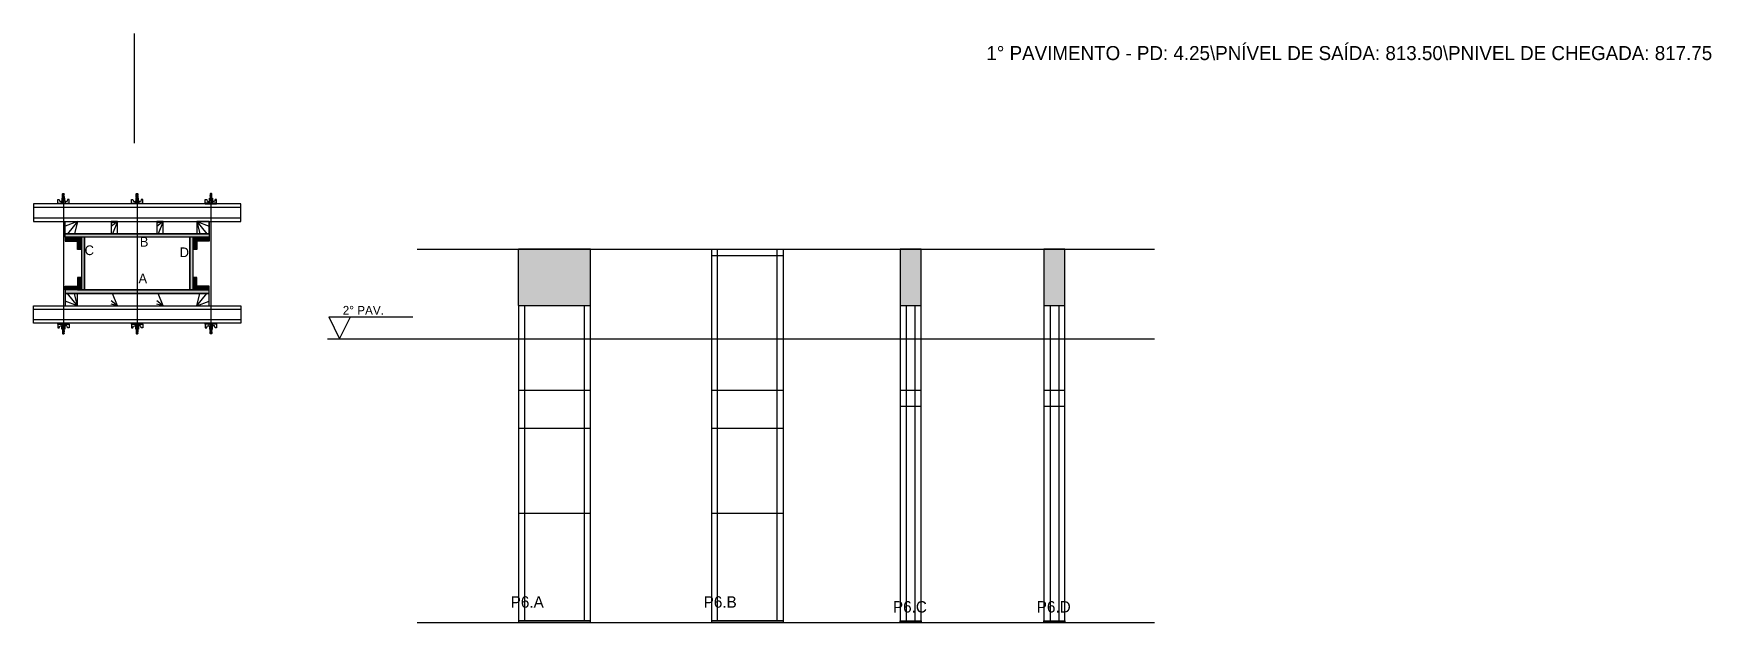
# Model space of a CAD drawing. Header units: metres. Extents: x 6306 to 8217, y 12106 to 12777.
import ezdxf

# ---------------------------------------------------------------- set-up
doc = ezdxf.new("R2010")
doc.units = ezdxf.units.M
for name, color, linetype in [('CHAPA', 7, 'Continuous'), ('COTA', 7, 'Continuous'), ('Hachura', 7, 'Continuous'), ('Madeira', 7, 'Continuous'), ('NIVEL 1° PAV.', 7, 'Continuous'), ('NIVEL 2° PAV.', 7, 'Continuous'), ('NOMENCLATURA', 7, 'Continuous'), ('Nível', 7, 'Continuous'), ('Painéis', 7, 'Continuous'), ('Perfil Metálico', 7, 'Continuous'), ('SARR_2.2x7', 7, 'Continuous'), ('SARRAFO', 7, 'Continuous'), ('Texto Seção', 7, 'Continuous'), ('TEXTO_GERAL', 7, 'Continuous')]:
    doc.layers.add(name, color=color, linetype=linetype)

msp = doc.modelspace()

# ---------------------------------------------------------------- hatches: boundary and pattern name
at = {"layer": 'COTA'}
h = msp.add_hatch(color=7, dxfattribs=at)
h.dxf.hatch_style = 1
h.paths.add_polyline_path([(6858.1, 12530.8), (6858.1, 12466.8), (6858.1, 12466.8), (6940.1, 12466.8), (6940.1, 12466.8), (6940.1, 12530.8), (6940.1, 12530.8), (6858.1, 12530.8)])
h = msp.add_hatch(color=7, dxfattribs=at)
h.dxf.hatch_style = 1
h.paths.add_polyline_path([(7292.6, 12466.8), (7316.6, 12466.8), (7316.6, 12466.8), (7316.6, 12530.8), (7316.6, 12530.8), (7292.6, 12530.8), (7292.6, 12530.8), (7292.6, 12466.8)])
h = msp.add_hatch(color=7, dxfattribs=at)
h.dxf.hatch_style = 1
h.paths.add_polyline_path([(7456.4, 12466.8), (7480.4, 12466.8), (7480.4, 12466.8), (7480.4, 12530.8), (7480.4, 12530.8), (7456.4, 12530.8), (7456.4, 12530.8), (7456.4, 12466.8)])
at = {"layer": 'Hachura'}
h = msp.add_hatch(color=7, dxfattribs=at)
h.dxf.hatch_style = 1
h.paths.add_polyline_path([(6341.7, 12544.5), (6341.7, 12548.5), (6341.7, 12548.5), (6505.7, 12548.5), (6505.7, 12548.5), (6505.7, 12544.5), (6505.7, 12544.5), (6341.7, 12544.5)])
h = msp.add_hatch(color=7, dxfattribs=at)
h.dxf.hatch_style = 1
h.paths.add_polyline_path([(6341.7, 12544.5), (6341.7, 12548.5), (6341.7, 12548.5), (6505.7, 12548.5), (6505.7, 12548.5), (6505.7, 12544.5), (6505.7, 12544.5), (6341.7, 12544.5)])
h = msp.add_hatch(color=7, dxfattribs=at)
h.dxf.hatch_style = 1
h.paths.add_polyline_path([(6355.7, 12544.5), (6355.7, 12540.1), (6355.7, 12540.1), (6341.7, 12540.1), (6341.7, 12540.1), (6341.7, 12544.5), (6341.7, 12544.5), (6355.7, 12544.5)])
h = msp.add_hatch(color=7, dxfattribs=at)
h.dxf.hatch_style = 1
h.paths.add_polyline_path([(6360.1, 12544.5), (6355.7, 12544.5), (6355.7, 12544.5), (6355.7, 12530.5), (6355.7, 12530.5), (6360.1, 12530.5), (6360.1, 12530.5), (6360.1, 12544.5)])
h = msp.add_hatch(color=7, dxfattribs=at)
h.dxf.hatch_style = 1
h.paths.add_polyline_path([(6363.7, 12544.5), (6360.1, 12544.5), (6360.1, 12544.5), (6360.1, 12484.5), (6360.1, 12484.5), (6363.7, 12484.5), (6363.7, 12484.5), (6363.7, 12544.5)])
h = msp.add_hatch(color=7, dxfattribs=at)
h.dxf.hatch_style = 1
h.paths.add_polyline_path([(6363.7, 12544.5), (6360.1, 12544.5), (6360.1, 12544.5), (6360.1, 12484.5), (6360.1, 12484.5), (6363.7, 12484.5), (6363.7, 12484.5), (6363.7, 12544.5)])
h = msp.add_hatch(color=7, dxfattribs=at)
h.dxf.hatch_style = 1
h.paths.add_polyline_path([(6487.3, 12544.5), (6483.7, 12544.5), (6483.7, 12544.5), (6483.7, 12484.5), (6483.7, 12484.5), (6487.3, 12484.5), (6487.3, 12484.5), (6487.3, 12544.5)])
h = msp.add_hatch(color=7, dxfattribs=at)
h.dxf.hatch_style = 1
h.paths.add_polyline_path([(6487.3, 12544.5), (6483.7, 12544.5), (6483.7, 12544.5), (6483.7, 12484.5), (6483.7, 12484.5), (6487.3, 12484.5), (6487.3, 12484.5), (6487.3, 12544.5)])
h = msp.add_hatch(color=7, dxfattribs=at)
h.dxf.hatch_style = 1
h.paths.add_polyline_path([(6491.7, 12544.5), (6487.3, 12544.5), (6487.3, 12544.5), (6487.3, 12530.5), (6487.3, 12530.5), (6491.7, 12530.5), (6491.7, 12530.5), (6491.7, 12544.5)])
h = msp.add_hatch(color=7, dxfattribs=at)
h.dxf.hatch_style = 1
h.paths.add_polyline_path([(6491.7, 12544.5), (6491.7, 12540.1), (6491.7, 12540.1), (6505.7, 12540.1), (6505.7, 12540.1), (6505.7, 12544.5), (6505.7, 12544.5), (6491.7, 12544.5)])
h = msp.add_hatch(color=7, dxfattribs=at)
h.dxf.hatch_style = 1
h.paths.add_polyline_path([(6360.1, 12484.5), (6355.7, 12484.5), (6355.7, 12484.5), (6355.7, 12498.5), (6355.7, 12498.5), (6360.1, 12498.5), (6360.1, 12498.5), (6360.1, 12484.5)])
h = msp.add_hatch(color=7, dxfattribs=at)
h.dxf.hatch_style = 1
h.paths.add_polyline_path([(6491.7, 12484.5), (6487.3, 12484.5), (6487.3, 12484.5), (6487.3, 12498.5), (6487.3, 12498.5), (6491.7, 12498.5), (6491.7, 12498.5), (6491.7, 12484.5)])
h = msp.add_hatch(color=7, dxfattribs=at)
h.dxf.hatch_style = 1
h.paths.add_polyline_path([(6355.7, 12484.5), (6355.7, 12488.9), (6355.7, 12488.9), (6341.7, 12488.9), (6341.7, 12488.9), (6341.7, 12484.5), (6341.7, 12484.5), (6355.7, 12484.5)])
h = msp.add_hatch(color=7, dxfattribs=at)
h.dxf.hatch_style = 1
h.paths.add_polyline_path([(6341.7, 12484.5), (6341.7, 12480.5), (6341.7, 12480.5), (6505.7, 12480.5), (6505.7, 12480.5), (6505.7, 12484.5), (6505.7, 12484.5), (6341.7, 12484.5)])
h = msp.add_hatch(color=7, dxfattribs=at)
h.dxf.hatch_style = 1
h.paths.add_polyline_path([(6341.7, 12484.5), (6341.7, 12480.5), (6341.7, 12480.5), (6505.7, 12480.5), (6505.7, 12480.5), (6505.7, 12484.5), (6505.7, 12484.5), (6341.7, 12484.5)])
h = msp.add_hatch(color=7, dxfattribs=at)
h.dxf.hatch_style = 1
h.paths.add_polyline_path([(6491.7, 12484.5), (6491.7, 12488.9), (6491.7, 12488.9), (6505.7, 12488.9), (6505.7, 12488.9), (6505.7, 12484.5), (6505.7, 12484.5), (6491.7, 12484.5)])

# ---------------------------------------------------------------- linework, layer by layer
at = {"layer": 'CHAPA', "color": 7, "lineweight": 25}
for points in [[(6341.7, 12544.5), (6341.7, 12548.5), (6505.7, 12548.5), (6505.7, 12544.5)], [(6341.7, 12544.5), (6341.7, 12548.5), (6505.7, 12548.5), (6505.7, 12544.5)], [(6363.7, 12544.5), (6360.1, 12544.5), (6360.1, 12484.5), (6363.7, 12484.5)], [(6363.7, 12544.5), (6360.1, 12544.5), (6360.1, 12484.5), (6363.7, 12484.5)], [(6487.3, 12544.5), (6483.7, 12544.5), (6483.7, 12484.5), (6487.3, 12484.5)], [(6487.3, 12544.5), (6483.7, 12544.5), (6483.7, 12484.5), (6487.3, 12484.5)], [(6341.7, 12484.5), (6341.7, 12480.5), (6505.7, 12480.5), (6505.7, 12484.5)], [(6341.7, 12484.5), (6341.7, 12480.5), (6505.7, 12480.5), (6505.7, 12484.5)]]:
    msp.add_lwpolyline(points, close=True, dxfattribs=at)
at = {"layer": 'COTA', "color": 7, "lineweight": 25}
for p, q in [((6940.1, 12530.8), (6858.1, 12530.8)), ((6858.1, 12466.8), (6858.1, 12530.8)), ((6940.1, 12466.8), (6940.1, 12530.8))]:
    msp.add_line(p, q, dxfattribs=at)
for points in [[(7316.6, 12466.8), (7316.6, 12530.8), (7292.6, 12530.8), (7292.6, 12466.8)], [(7480.4, 12466.8), (7480.4, 12530.8), (7456.4, 12530.8), (7456.4, 12466.8)]]:
    msp.add_lwpolyline(points, dxfattribs=at)
at = {"layer": 'Defpoints', "color": 7, "lineweight": 25}
msp.add_line((6420.7, 12651.5), (6420.7, 12776.5), dxfattribs=at)
at = {"layer": 'Hachura', "color": 7, "lineweight": 25}
for p, q in [((6338.6, 12594), (6339, 12594.3)), ((6338.6, 12593.6), (6338.6, 12594)), ((6338.6, 12594), (6338.6, 12594)), ((6340.6, 12594), (6338.6, 12594)), ((6339, 12594.3), (6340.2, 12594.3)), ((6340.6, 12593.3), (6339.3, 12594)), ((6340.7, 12593.4), (6339.5, 12594)), ((6340.1, 12594), (6340.7, 12593.6)), ((6340.6, 12594), (6340.2, 12594.3)), ((6340.3, 12594), (6340.6, 12593.8)), ((6340.6, 12593.8), (6340.6, 12594)), ((6422.6, 12594), (6423, 12594.3)), ((6422.6, 12593.6), (6422.6, 12594)), ((6422.6, 12594), (6422.6, 12594)), ((6424.6, 12594), (6422.6, 12594)), ((6423, 12594.3), (6424.2, 12594.3)), ((6424.6, 12593.3), (6423.3, 12594)), ((6424.7, 12593.4), (6423.5, 12594)), ((6424.1, 12594), (6424.7, 12593.6)), ((6424.6, 12594), (6424.2, 12594.3)), ((6424.3, 12594), (6424.6, 12593.8)), ((6424.6, 12593.8), (6424.6, 12594)), ((6507.3, 12594), (6506.6, 12593.6)), ((6506.7, 12593.4), (6507.8, 12594)), ((6506.8, 12594), (6507.1, 12594.3)), ((6507, 12594), (6506.8, 12593.8)), ((6506.8, 12593.8), (6506.8, 12594)), ((6506.8, 12593.3), (6508.1, 12594)), ((6506.8, 12594), (6508.7, 12594)), ((6508.4, 12594.3), (6507.1, 12594.3)), ((6508.7, 12594), (6508.4, 12594.3)), ((6508.7, 12593.6), (6508.7, 12594)), ((6508.7, 12594), (6508.7, 12594)), ((6333.2, 12582.5), (6333.2, 12587.6)), ((6333.2, 12587.6), (6334.9, 12587.6)), ((6333.2, 12583.4), (6346.1, 12583.4)), ((6333.2, 12583.4), (6338.4, 12583.4)), ((6346.1, 12582.5), (6333.2, 12582.5)), ((6333.4, 12583.4), (6333.4, 12582.5)), ((6333.6, 12583.4), (6333.6, 12582.5)), ((6333.9, 12583.4), (6333.9, 12582.5)), ((6334.4, 12583.4), (6334.4, 12582.5)), ((6334.9, 12587.6), (6335.5, 12585.4)), ((6335.2, 12583.4), (6335.2, 12582.5)), ((6335.8, 12585.2), (6337.7, 12585.2)), ((6336.6, 12583.4), (6336.6, 12582.5)), ((6345.2, 12582.5), (6337.4, 12582.5)), ((6337.7, 12586), (6341.6, 12586)), ((6337.7, 12583.4), (6337.7, 12586)), ((6339.7, 12583.4), (6337.7, 12583.4)), ((6341.3, 12589.2), (6338, 12589.2)), ((6338, 12589.2), (6338, 12586)), ((6341.3, 12589.1), (6338, 12589.1)), ((6338.4, 12583.4), (6339, 12583.4)), ((6340.7, 12592.2), (6338.5, 12593.3)), ((6340.7, 12591.1), (6338.5, 12592.1)), ((6340.7, 12589.9), (6338.5, 12591)), ((6339.8, 12589.2), (6338.5, 12589.8)), ((6338.6, 12593.6), (6340.6, 12592.7)), ((6338.6, 12593.6), (6340.6, 12592.7)), ((6338.6, 12593.5), (6340.7, 12592.5)), ((6338.6, 12592.5), (6338.6, 12593.1)), ((6340.6, 12592.1), (6338.6, 12593.1)), ((6338.6, 12592.5), (6340.6, 12591.5)), ((6338.6, 12592.4), (6340.7, 12591.3)), ((6338.6, 12591.3), (6338.6, 12592)), ((6340.6, 12591), (6338.6, 12592)), ((6338.6, 12591.7), (6338.6, 12592)), ((6338.6, 12591.3), (6340.6, 12590.3)), ((6338.6, 12591.2), (6340.7, 12590.1)), ((6338.6, 12590.1), (6338.6, 12590.8)), ((6340.6, 12589.8), (6338.6, 12590.8)), ((6338.6, 12590.1), (6340.6, 12589.2)), ((6339.5, 12589.2), (6338.6, 12589.6)), ((6338.6, 12589.2), (6338.6, 12589.6)), ((6338.7, 12583.1), (6338.7, 12583.3)), ((6338.7, 12582.6), (6338.7, 12583.1)), ((6339, 12589.2), (6339, 12586)), ((6339.4, 12583.4), (6339.4, 12585.4)), ((6339.7, 12593.3), (6339.7, 12439.5)), ((6339.7, 12583.4), (6339.7, 12582.5)), ((6339.9, 12585.4), (6339.9, 12583.4)), ((6340.6, 12593.3), (6340.6, 12592.7)), ((6340.6, 12591.5), (6340.6, 12592.1)), ((6340.6, 12590.8), (6340.6, 12591)), ((6340.6, 12590.8), (6340.6, 12590.3)), ((6340.6, 12589.8), (6340.6, 12589.2)), ((6340.6, 12589.2), (6340.6, 12586)), ((6340.6, 12583.2), (6340.6, 12582.8)), ((6341.3, 12586), (6341.3, 12589.2)), ((6341.6, 12586), (6341.3, 12586)), ((6341.6, 12586), (6341.3, 12586)), ((6341.6, 12586), (6341.6, 12583.4)), ((6343.5, 12585.2), (6341.6, 12585.2)), ((6342.7, 12583.4), (6342.7, 12582.5)), ((6344.4, 12587.6), (6343.9, 12585.4)), ((6344.1, 12583.4), (6344.1, 12582.5)), ((6346.1, 12587.6), (6344.4, 12587.6)), ((6345, 12583.4), (6345, 12582.5)), ((6345.4, 12583.4), (6345.4, 12582.5)), ((6345.8, 12583.4), (6345.8, 12582.5)), ((6346, 12583.4), (6346, 12582.5)), ((6346.1, 12583.4), (6346.1, 12587.6)), ((6346.1, 12583.4), (6346.1, 12582.5)), ((6417.2, 12582.5), (6417.2, 12587.6)), ((6417.2, 12587.6), (6418.9, 12587.6)), ((6417.2, 12583.4), (6430.1, 12583.4)), ((6417.2, 12583.4), (6422.4, 12583.4)), ((6430.1, 12582.5), (6417.2, 12582.5)), ((6417.4, 12583.4), (6417.4, 12582.5)), ((6417.6, 12583.4), (6417.6, 12582.5)), ((6417.9, 12583.4), (6417.9, 12582.5)), ((6418.4, 12583.4), (6418.4, 12582.5)), ((6418.9, 12587.6), (6419.5, 12585.4)), ((6419.2, 12583.4), (6419.2, 12582.5)), ((6419.8, 12585.2), (6421.7, 12585.2)), ((6420.6, 12583.4), (6420.6, 12582.5)), ((6429.2, 12582.5), (6421.4, 12582.5)), ((6421.7, 12586), (6425.6, 12586)), ((6421.7, 12583.4), (6421.7, 12586)), ((6423.7, 12583.4), (6421.7, 12583.4)), ((6425.3, 12589.2), (6422, 12589.2)), ((6422, 12589.2), (6422, 12586)), ((6425.3, 12589.1), (6422, 12589.1)), ((6422.4, 12583.4), (6423, 12583.4)), ((6424.7, 12592.2), (6422.5, 12593.3)), ((6424.7, 12591.1), (6422.5, 12592.1)), ((6424.7, 12589.9), (6422.5, 12591)), ((6423.8, 12589.2), (6422.5, 12589.8)), ((6422.6, 12593.6), (6424.6, 12592.7)), ((6422.6, 12593.6), (6424.6, 12592.7)), ((6422.6, 12593.5), (6424.7, 12592.5)), ((6422.6, 12592.5), (6422.6, 12593.1)), ((6424.6, 12592.1), (6422.6, 12593.1)), ((6422.6, 12592.5), (6424.6, 12591.5)), ((6422.6, 12592.4), (6424.7, 12591.3)), ((6422.6, 12591.3), (6422.6, 12592)), ((6424.6, 12591), (6422.6, 12592)), ((6422.6, 12591.7), (6422.6, 12592)), ((6422.6, 12591.3), (6424.6, 12590.3)), ((6422.6, 12591.2), (6424.7, 12590.1)), ((6422.6, 12590.1), (6422.6, 12590.8)), ((6424.6, 12589.8), (6422.6, 12590.8)), ((6422.6, 12590.1), (6424.6, 12589.2)), ((6423.5, 12589.2), (6422.6, 12589.6)), ((6422.6, 12589.2), (6422.6, 12589.6)), ((6422.7, 12583.1), (6422.7, 12583.3)), ((6422.7, 12582.6), (6422.7, 12583.1)), ((6423, 12589.2), (6423, 12586)), ((6423.4, 12583.4), (6423.4, 12585.4)), ((6423.7, 12593.3), (6423.7, 12439.5)), ((6423.7, 12583.4), (6423.7, 12582.5)), ((6423.9, 12585.4), (6423.9, 12583.4)), ((6424.6, 12593.3), (6424.6, 12592.7)), ((6424.6, 12591.5), (6424.6, 12592.1)), ((6424.6, 12590.8), (6424.6, 12591)), ((6424.6, 12590.8), (6424.6, 12590.3)), ((6424.6, 12589.8), (6424.6, 12589.2)), ((6424.6, 12589.2), (6424.6, 12586)), ((6424.6, 12583.2), (6424.6, 12582.8)), ((6425.3, 12586), (6425.3, 12589.2)), ((6425.6, 12586), (6425.3, 12586)), ((6425.6, 12586), (6425.3, 12586)), ((6425.6, 12586), (6425.6, 12583.4)), ((6427.5, 12585.2), (6425.6, 12585.2)), ((6426.7, 12583.4), (6426.7, 12582.5)), ((6428.4, 12587.6), (6427.9, 12585.4)), ((6428.1, 12583.4), (6428.1, 12582.5)), ((6430.1, 12587.6), (6428.4, 12587.6)), ((6429, 12583.4), (6429, 12582.5)), ((6429.4, 12583.4), (6429.4, 12582.5)), ((6429.8, 12583.4), (6429.8, 12582.5)), ((6430, 12583.4), (6430, 12582.5)), ((6430.1, 12583.4), (6430.1, 12587.6)), ((6430.1, 12583.4), (6430.1, 12582.5)), ((6501.2, 12583.4), (6501.2, 12587.6)), ((6501.2, 12587.6), (6502.9, 12587.6)), ((6514.1, 12583.4), (6501.2, 12583.4)), ((6501.2, 12583.4), (6501.2, 12582.5)), ((6501.2, 12582.5), (6514.1, 12582.5)), ((6501.4, 12583.4), (6501.4, 12582.5)), ((6501.6, 12583.4), (6501.6, 12582.5)), ((6501.9, 12583.4), (6501.9, 12582.5)), ((6502.2, 12582.5), (6510, 12582.5)), ((6502.4, 12583.4), (6502.4, 12582.5)), ((6502.9, 12587.6), (6503.5, 12585.4)), ((6503.2, 12583.4), (6503.2, 12582.5)), ((6503.8, 12585.2), (6505.7, 12585.2)), ((6504.6, 12583.4), (6504.6, 12582.5)), ((6509.6, 12586), (6505.7, 12586)), ((6505.7, 12586), (6505.7, 12583.4)), ((6505.7, 12586), (6506, 12586)), ((6505.7, 12586), (6506, 12586)), ((6506, 12589.2), (6509.4, 12589.2)), ((6506, 12586), (6506, 12589.2)), ((6506, 12589.1), (6509.4, 12589.1)), ((6508.8, 12593.5), (6506.6, 12592.5)), ((6508.8, 12592.4), (6506.6, 12591.3)), ((6508.8, 12591.2), (6506.6, 12590.1)), ((6506.7, 12592.2), (6508.8, 12593.3)), ((6506.7, 12591.1), (6508.8, 12592.1)), ((6506.7, 12589.9), (6508.8, 12591)), ((6506.7, 12583.2), (6506.7, 12582.8)), ((6508.7, 12593.6), (6506.8, 12592.7)), ((6508.7, 12593.6), (6506.8, 12592.7)), ((6506.8, 12593.3), (6506.8, 12592.7)), ((6506.8, 12592.1), (6508.7, 12593.1)), ((6508.7, 12592.5), (6506.8, 12591.5)), ((6506.8, 12591.5), (6506.8, 12592.1)), ((6506.8, 12591), (6508.7, 12592)), ((6508.7, 12591.3), (6506.8, 12590.3)), ((6506.8, 12590.8), (6506.8, 12591)), ((6506.8, 12590.8), (6506.8, 12590.3)), ((6506.8, 12589.8), (6508.7, 12590.8)), ((6508.7, 12590.1), (6506.8, 12589.2)), ((6506.8, 12589.8), (6506.8, 12589.2)), ((6506.8, 12589.2), (6506.8, 12586)), ((6507.5, 12589.2), (6508.8, 12589.8)), ((6507.5, 12585.4), (6507.5, 12583.4)), ((6507.7, 12593.3), (6507.7, 12439.5)), ((6507.7, 12583.4), (6509.6, 12583.4)), ((6507.7, 12583.4), (6507.7, 12582.5)), ((6507.8, 12589.2), (6508.7, 12589.6)), ((6508, 12583.4), (6508, 12585.4)), ((6508.3, 12589.2), (6508.3, 12586)), ((6509, 12583.4), (6508.3, 12583.4)), ((6508.6, 12583.1), (6508.6, 12583.3)), ((6508.6, 12582.6), (6508.6, 12583.1)), ((6508.7, 12592.5), (6508.7, 12593.1)), ((6508.7, 12591.3), (6508.7, 12592)), ((6508.7, 12591.7), (6508.7, 12592)), ((6508.7, 12590.1), (6508.7, 12590.8)), ((6508.7, 12589.2), (6508.7, 12589.6)), ((6514.1, 12583.4), (6509, 12583.4)), ((6509.4, 12589.2), (6509.4, 12586)), ((6509.6, 12583.4), (6509.6, 12586)), ((6511.6, 12585.2), (6509.6, 12585.2)), ((6510.7, 12583.4), (6510.7, 12582.5)), ((6512.4, 12587.6), (6511.9, 12585.4)), ((6512.1, 12583.4), (6512.1, 12582.5)), ((6514.1, 12587.6), (6512.4, 12587.6)), ((6513, 12583.4), (6513, 12582.5)), ((6513.4, 12583.4), (6513.4, 12582.5)), ((6513.8, 12583.4), (6513.8, 12582.5)), ((6514, 12583.4), (6514, 12582.5)), ((6514.1, 12582.5), (6514.1, 12587.6)), ((6346.1, 12446.5), (6333.2, 12446.5)), ((6333.2, 12446.5), (6333.2, 12441.3)), ((6333.2, 12445.6), (6346.1, 12445.6)), ((6333.2, 12445.6), (6338.4, 12445.6)), ((6333.2, 12441.3), (6334.9, 12441.3)), ((6333.4, 12445.6), (6333.4, 12446.5)), ((6333.6, 12445.6), (6333.6, 12446.5)), ((6333.9, 12445.6), (6333.9, 12446.5)), ((6334.4, 12445.6), (6334.4, 12446.5)), ((6334.9, 12441.3), (6335.5, 12443.5)), ((6335.2, 12445.6), (6335.2, 12446.5)), ((6335.8, 12443.8), (6337.7, 12443.8)), ((6336.6, 12445.6), (6336.6, 12446.5)), ((6345.2, 12446.5), (6337.4, 12446.5)), ((6339.7, 12445.6), (6337.7, 12445.6)), ((6337.7, 12445.6), (6337.7, 12443)), ((6337.7, 12443), (6341.6, 12443)), ((6338, 12439.8), (6338, 12443)), ((6338.4, 12445.6), (6339, 12445.6)), ((6338.7, 12446.3), (6338.7, 12445.9)), ((6338.7, 12445.9), (6338.7, 12445.7)), ((6339, 12439.8), (6339, 12443)), ((6339.4, 12445.6), (6339.4, 12443.6)), ((6339.7, 12445.6), (6339.7, 12446.5)), ((6339.9, 12443.6), (6339.9, 12445.6)), ((6340.6, 12445.7), (6340.6, 12446.1)), ((6340.6, 12439.8), (6340.6, 12443)), ((6341.3, 12443), (6341.3, 12439.8)), ((6341.6, 12443), (6341.3, 12443)), ((6341.6, 12443), (6341.3, 12443)), ((6341.6, 12443), (6341.6, 12445.6)), ((6343.5, 12443.8), (6341.6, 12443.8)), ((6342.7, 12445.6), (6342.7, 12446.5)), ((6344.4, 12441.3), (6343.9, 12443.5)), ((6344.1, 12445.6), (6344.1, 12446.5)), ((6346.1, 12441.3), (6344.4, 12441.3)), ((6345, 12445.6), (6345, 12446.5)), ((6345.4, 12445.6), (6345.4, 12446.5)), ((6345.8, 12445.6), (6345.8, 12446.5)), ((6346, 12445.6), (6346, 12446.5)), ((6346.1, 12445.6), (6346.1, 12446.5)), ((6346.1, 12445.6), (6346.1, 12441.3)), ((6430.1, 12446.5), (6417.2, 12446.5)), ((6417.2, 12446.5), (6417.2, 12441.3)), ((6417.2, 12445.6), (6430.1, 12445.6)), ((6417.2, 12445.6), (6422.4, 12445.6)), ((6417.2, 12441.3), (6418.9, 12441.3)), ((6417.4, 12445.6), (6417.4, 12446.5)), ((6417.6, 12445.6), (6417.6, 12446.5)), ((6417.9, 12445.6), (6417.9, 12446.5)), ((6418.4, 12445.6), (6418.4, 12446.5)), ((6418.9, 12441.3), (6419.5, 12443.5)), ((6419.2, 12445.6), (6419.2, 12446.5)), ((6419.8, 12443.8), (6421.7, 12443.8)), ((6420.6, 12445.6), (6420.6, 12446.5)), ((6429.2, 12446.5), (6421.4, 12446.5)), ((6423.7, 12445.6), (6421.7, 12445.6)), ((6421.7, 12445.6), (6421.7, 12443)), ((6421.7, 12443), (6425.6, 12443)), ((6422, 12439.8), (6422, 12443)), ((6422.4, 12445.6), (6423, 12445.6)), ((6422.7, 12446.3), (6422.7, 12445.9)), ((6422.7, 12445.9), (6422.7, 12445.7)), ((6423, 12439.8), (6423, 12443)), ((6423.4, 12445.6), (6423.4, 12443.6)), ((6423.7, 12445.6), (6423.7, 12446.5)), ((6423.9, 12443.6), (6423.9, 12445.6)), ((6424.6, 12445.7), (6424.6, 12446.1)), ((6424.6, 12439.8), (6424.6, 12443)), ((6425.3, 12443), (6425.3, 12439.8)), ((6425.6, 12443), (6425.3, 12443)), ((6425.6, 12443), (6425.3, 12443)), ((6425.6, 12443), (6425.6, 12445.6)), ((6427.5, 12443.8), (6425.6, 12443.8)), ((6426.7, 12445.6), (6426.7, 12446.5)), ((6428.4, 12441.3), (6427.9, 12443.5)), ((6428.1, 12445.6), (6428.1, 12446.5)), ((6430.1, 12441.3), (6428.4, 12441.3)), ((6429, 12445.6), (6429, 12446.5)), ((6429.4, 12445.6), (6429.4, 12446.5)), ((6429.8, 12445.6), (6429.8, 12446.5)), ((6430, 12445.6), (6430, 12446.5)), ((6430.1, 12445.6), (6430.1, 12446.5)), ((6430.1, 12445.6), (6430.1, 12441.3)), ((6501.2, 12446.5), (6514.1, 12446.5)), ((6501.2, 12445.6), (6501.2, 12446.5)), ((6514.1, 12445.6), (6501.2, 12445.6)), ((6501.2, 12445.6), (6501.2, 12441.3)), ((6501.2, 12441.3), (6502.9, 12441.3)), ((6501.4, 12445.6), (6501.4, 12446.5)), ((6501.6, 12445.6), (6501.6, 12446.5)), ((6501.9, 12445.6), (6501.9, 12446.5)), ((6502.2, 12446.5), (6510, 12446.5)), ((6502.4, 12445.6), (6502.4, 12446.5)), ((6502.9, 12441.3), (6503.5, 12443.5)), ((6503.2, 12445.6), (6503.2, 12446.5)), ((6503.8, 12443.8), (6505.7, 12443.8)), ((6504.6, 12445.6), (6504.6, 12446.5)), ((6505.7, 12443), (6505.7, 12445.6)), ((6509.6, 12443), (6505.7, 12443)), ((6505.7, 12443), (6506, 12443)), ((6505.7, 12443), (6506, 12443)), ((6506, 12443), (6506, 12439.8)), ((6506.7, 12445.7), (6506.7, 12446.1)), ((6506.8, 12439.8), (6506.8, 12443)), ((6507.5, 12443.6), (6507.5, 12445.6)), ((6507.7, 12445.6), (6507.7, 12446.5)), ((6507.7, 12445.6), (6509.6, 12445.6)), ((6508, 12445.6), (6508, 12443.6)), ((6509, 12445.6), (6508.3, 12445.6)), ((6508.3, 12439.8), (6508.3, 12443)), ((6508.6, 12446.3), (6508.6, 12445.9)), ((6508.6, 12445.9), (6508.6, 12445.7)), ((6514.1, 12445.6), (6509, 12445.6)), ((6509.4, 12439.8), (6509.4, 12443)), ((6509.6, 12445.6), (6509.6, 12443)), ((6511.6, 12443.8), (6509.6, 12443.8)), ((6510.7, 12445.6), (6510.7, 12446.5)), ((6512.4, 12441.3), (6511.9, 12443.5)), ((6512.1, 12445.6), (6512.1, 12446.5)), ((6514.1, 12441.3), (6512.4, 12441.3)), ((6513, 12445.6), (6513, 12446.5)), ((6513.4, 12445.6), (6513.4, 12446.5)), ((6513.8, 12445.6), (6513.8, 12446.5)), ((6514, 12445.6), (6514, 12446.5)), ((6514.1, 12446.5), (6514.1, 12441.3)), ((6341.3, 12439.8), (6338, 12439.8)), ((6341.3, 12439.8), (6338, 12439.8)), ((6339.8, 12439.8), (6338.5, 12439.1)), ((6340.7, 12439), (6338.5, 12438)), ((6340.7, 12437.9), (6338.5, 12436.8)), ((6340.7, 12436.7), (6338.5, 12435.6)), ((6338.6, 12438.8), (6340.6, 12439.8)), ((6339.5, 12439.8), (6338.6, 12439.3)), ((6338.6, 12439.8), (6338.6, 12439.3)), ((6340.6, 12439.1), (6338.6, 12438.2)), ((6338.6, 12438.8), (6338.6, 12438.2)), ((6338.6, 12437.7), (6340.7, 12438.8)), ((6338.6, 12437.6), (6340.6, 12438.6)), ((6340.6, 12438), (6338.6, 12437)), ((6338.6, 12436.6), (6340.7, 12437.7)), ((6338.6, 12437.6), (6338.6, 12437)), ((6338.6, 12436.5), (6340.6, 12437.4)), ((6338.6, 12437.2), (6338.6, 12437)), ((6340.6, 12436.8), (6338.6, 12435.8)), ((6338.6, 12436.5), (6338.6, 12435.8)), ((6338.6, 12435.4), (6340.7, 12436.5)), ((6338.6, 12435.3), (6340.6, 12436.3)), ((6338.6, 12435.3), (6340.6, 12436.3)), ((6338.6, 12435.3), (6338.6, 12435)), ((6338.6, 12435), (6338.6, 12435)), ((6338.6, 12435), (6339, 12434.7)), ((6340.6, 12435), (6338.6, 12435)), ((6339, 12434.7), (6340.2, 12434.7)), ((6340.6, 12435.6), (6339.3, 12435)), ((6340.7, 12435.6), (6339.5, 12435)), ((6340.1, 12435), (6340.7, 12435.3)), ((6340.6, 12435), (6340.2, 12434.7)), ((6340.3, 12435), (6340.6, 12435.1)), ((6340.6, 12439.1), (6340.6, 12439.8)), ((6340.6, 12438.2), (6340.6, 12438.6)), ((6340.6, 12438.2), (6340.6, 12438)), ((6340.6, 12437.4), (6340.6, 12436.8)), ((6340.6, 12435.6), (6340.6, 12436.3)), ((6340.6, 12435.1), (6340.6, 12435)), ((6425.3, 12439.8), (6422, 12439.8)), ((6425.3, 12439.8), (6422, 12439.8)), ((6423.8, 12439.8), (6422.5, 12439.1)), ((6424.7, 12439), (6422.5, 12438)), ((6424.7, 12437.9), (6422.5, 12436.8)), ((6424.7, 12436.7), (6422.5, 12435.6)), ((6422.6, 12438.8), (6424.6, 12439.8)), ((6423.5, 12439.8), (6422.6, 12439.3)), ((6422.6, 12439.8), (6422.6, 12439.3)), ((6424.6, 12439.1), (6422.6, 12438.2)), ((6422.6, 12438.8), (6422.6, 12438.2)), ((6422.6, 12437.7), (6424.7, 12438.8)), ((6422.6, 12437.6), (6424.6, 12438.6)), ((6424.6, 12438), (6422.6, 12437)), ((6422.6, 12436.6), (6424.7, 12437.7)), ((6422.6, 12437.6), (6422.6, 12437)), ((6422.6, 12436.5), (6424.6, 12437.4)), ((6422.6, 12437.2), (6422.6, 12437)), ((6424.6, 12436.8), (6422.6, 12435.8)), ((6422.6, 12436.5), (6422.6, 12435.8)), ((6422.6, 12435.4), (6424.7, 12436.5)), ((6422.6, 12435.3), (6424.6, 12436.3)), ((6422.6, 12435.3), (6424.6, 12436.3)), ((6422.6, 12435.3), (6422.6, 12435)), ((6422.6, 12435), (6422.6, 12435)), ((6422.6, 12435), (6423, 12434.7)), ((6424.6, 12435), (6422.6, 12435)), ((6423, 12434.7), (6424.2, 12434.7)), ((6424.6, 12435.6), (6423.3, 12435)), ((6424.7, 12435.6), (6423.5, 12435)), ((6424.1, 12435), (6424.7, 12435.3)), ((6424.6, 12435), (6424.2, 12434.7)), ((6424.3, 12435), (6424.6, 12435.1)), ((6424.6, 12439.1), (6424.6, 12439.8)), ((6424.6, 12438.2), (6424.6, 12438.6)), ((6424.6, 12438.2), (6424.6, 12438)), ((6424.6, 12437.4), (6424.6, 12436.8)), ((6424.6, 12435.6), (6424.6, 12436.3)), ((6424.6, 12435.1), (6424.6, 12435)), ((6506, 12439.8), (6509.4, 12439.8)), ((6506, 12439.8), (6509.4, 12439.8)), ((6508.8, 12437.7), (6506.6, 12438.8)), ((6508.8, 12436.6), (6506.6, 12437.7)), ((6508.8, 12435.4), (6506.6, 12436.5)), ((6507.3, 12435), (6506.6, 12435.3)), ((6506.7, 12439), (6508.8, 12438)), ((6506.7, 12437.9), (6508.8, 12436.8)), ((6506.7, 12436.7), (6508.8, 12435.6)), ((6506.7, 12435.6), (6507.8, 12435)), ((6506.8, 12439.1), (6506.8, 12439.8)), ((6508.7, 12438.8), (6506.8, 12439.8)), ((6506.8, 12439.1), (6508.7, 12438.2)), ((6506.8, 12438.2), (6506.8, 12438.6)), ((6508.7, 12437.6), (6506.8, 12438.6)), ((6506.8, 12438.2), (6506.8, 12438)), ((6506.8, 12438), (6508.7, 12437)), ((6506.8, 12437.4), (6506.8, 12436.8)), ((6508.7, 12436.5), (6506.8, 12437.4)), ((6506.8, 12436.8), (6508.7, 12435.8)), ((6508.7, 12435.3), (6506.8, 12436.3)), ((6506.8, 12435.6), (6506.8, 12436.3)), ((6508.7, 12435.3), (6506.8, 12436.3)), ((6506.8, 12435.6), (6508.1, 12435)), ((6507, 12435), (6506.8, 12435.1)), ((6506.8, 12435.1), (6506.8, 12435)), ((6506.8, 12435), (6507.1, 12434.7)), ((6506.8, 12435), (6508.7, 12435)), ((6508.4, 12434.7), (6507.1, 12434.7)), ((6507.5, 12439.8), (6508.8, 12439.1)), ((6507.8, 12439.8), (6508.7, 12439.3)), ((6508.7, 12435), (6508.4, 12434.7)), ((6508.7, 12439.8), (6508.7, 12439.3)), ((6508.7, 12438.8), (6508.7, 12438.2)), ((6508.7, 12437.6), (6508.7, 12437)), ((6508.7, 12437.2), (6508.7, 12437)), ((6508.7, 12436.5), (6508.7, 12435.8)), ((6508.7, 12435.3), (6508.7, 12435)), ((6508.7, 12435), (6508.7, 12435))]:
    msp.add_line(p, q, dxfattribs=at)
at = {"layer": 'Madeira', "color": 7, "lineweight": 25}
for p, q in [((6355.7, 12562.5), (6341.7, 12557.1)), ((6355.7, 12562.5), (6344.2, 12548.5)), ((6355.7, 12562.5), (6352.2, 12548.5)), ((6401.2, 12562.5), (6394.2, 12556.7)), ((6401.2, 12562.5), (6394.2, 12560.7)), ((6401.2, 12562.5), (6395.7, 12548.5)), ((6453.2, 12562.5), (6446.2, 12556.7)), ((6453.2, 12562.5), (6446.2, 12560.7)), ((6453.2, 12562.5), (6447.7, 12548.5)), ((6491.7, 12562.5), (6503.2, 12548.5)), ((6491.7, 12562.5), (6495.2, 12548.5)), ((6491.7, 12562.5), (6505.7, 12557)), ((6355.7, 12466.5), (6344.2, 12480.5)), ((6355.7, 12466.5), (6352.2, 12480.5)), ((6401.2, 12466.5), (6395.7, 12480.5)), ((6453.2, 12466.5), (6447.7, 12480.5)), ((6491.7, 12466.5), (6503.2, 12480.5)), ((6491.7, 12466.5), (6495.2, 12480.5)), ((6355.7, 12466.5), (6341.7, 12471.9)), ((6401.2, 12466.5), (6394.2, 12472.2)), ((6401.2, 12466.5), (6394.2, 12468.2)), ((6453.2, 12466.5), (6446.2, 12472.2)), ((6453.2, 12466.5), (6446.2, 12468.2)), ((6491.7, 12466.5), (6505.7, 12471.9))]:
    msp.add_line(p, q, dxfattribs=at)
for points in [[(6505.7, 12562.5), (6505.7, 12548.5), (6341.7, 12548.5), (6341.7, 12562.5)], [(6401.2, 12562.5), (6394.2, 12562.5), (6394.2, 12548.5), (6401.2, 12548.5)], [(6453.2, 12562.5), (6446.2, 12562.5), (6446.2, 12548.5), (6453.2, 12548.5)], [(6491.7, 12562.5), (6491.7, 12548.5), (6505.7, 12548.5), (6505.7, 12562.5)], [(6355.7, 12466.5), (6355.7, 12480.5), (6341.7, 12480.5), (6341.7, 12466.5)], [(6505.7, 12466.5), (6505.7, 12480.5), (6341.7, 12480.5), (6341.7, 12466.5)]]:
    msp.add_lwpolyline(points, close=True, dxfattribs=at)
at = {"layer": 'NIVEL 1° PAV.', "color": 7, "lineweight": 25}
msp.add_line((6742.6, 12530.8), (7582.4, 12530.8), dxfattribs=at)
at = {"layer": 'NIVEL 2° PAV.', "color": 7, "lineweight": 25}
for p, q in [((6641.8, 12453.8), (6737.8, 12453.8)), ((6641.8, 12453.8), (6654.3, 12428.8)), ((6654.3, 12428.8), (6666.8, 12453.8)), ((6640.4, 12428.8), (7582.4, 12428.8))]:
    msp.add_line(p, q, dxfattribs=at)
at = {"layer": 'Nível', "color": 7, "lineweight": 25}
for p, q in [((6742.6, 12530.8), (7582.4, 12530.8)), ((6742.6, 12105.8), (7582.4, 12105.8))]:
    msp.add_line(p, q, dxfattribs=at)
at = {"layer": 'Painéis', "color": 7, "lineweight": 25}
for p, q in [((7077.8, 12530.8), (7077.8, 12105.8)), ((7077.8, 12530.8), (7159.8, 12530.8)), ((7159.8, 12105.8), (7159.8, 12530.8)), ((6858.1, 12466.8), (6858.1, 12105.8)), ((6858.1, 12466.8), (6940.1, 12466.8)), ((6940.1, 12105.8), (6940.1, 12466.8)), ((7292.6, 12466.8), (7292.6, 12107.8)), ((7292.6, 12466.8), (7316.6, 12466.8)), ((7316.6, 12107.8), (7316.6, 12466.8)), ((7456.4, 12466.8), (7456.4, 12107.8)), ((7456.4, 12466.8), (7480.4, 12466.8)), ((7480.4, 12107.8), (7480.4, 12466.8)), ((6940.1, 12369.8), (6858.1, 12369.8)), ((7159.8, 12369.8), (7077.8, 12369.8)), ((7316.6, 12369.8), (7292.6, 12369.8)), ((7480.4, 12369.8), (7456.4, 12369.8)), ((7316.6, 12351.8), (7292.6, 12351.8)), ((7480.4, 12351.8), (7456.4, 12351.8)), ((6940.1, 12326.8), (6858.1, 12326.8)), ((7159.8, 12326.8), (7077.8, 12326.8)), ((6940.1, 12229.8), (6858.1, 12229.8)), ((7159.8, 12229.8), (7077.8, 12229.8)), ((6858.1, 12107.8), (6940.1, 12107.8)), ((7077.8, 12107.8), (7159.8, 12107.8)), ((7292.6, 12107.8), (7316.6, 12107.8)), ((7456.4, 12107.8), (7480.4, 12107.8))]:
    msp.add_line(p, q, dxfattribs=at)
for points in [[(6483.7, 12484.5), (6483.7, 12544.5), (6363.7, 12544.5), (6363.7, 12484.5)], [(6940.1, 12107.8), (6858.1, 12107.8), (6858.1, 12105.8), (6940.1, 12105.8)], [(7159.8, 12107.8), (7077.8, 12107.8), (7077.8, 12105.8), (7159.8, 12105.8)], [(7292.6, 12107.8), (7316.6, 12107.8), (7316.6, 12105.8), (7292.6, 12105.8)], [(7456.4, 12107.8), (7480.4, 12107.8), (7480.4, 12105.8), (7456.4, 12105.8)]]:
    msp.add_lwpolyline(points, close=True, dxfattribs=at)
at = {"layer": 'Perfil Metálico', "color": 7, "lineweight": 25}
for points in [[(6305.7, 12582.5), (6305.7, 12562.5), (6541.7, 12562.5), (6541.7, 12582.5)], [(6541.7, 12566.5), (6541.7, 12578.5), (6305.7, 12578.5), (6305.7, 12566.5)], [(6305.7, 12446.5), (6305.7, 12466.5), (6541.7, 12466.5), (6541.7, 12446.5)], [(6541.7, 12462.5), (6541.7, 12450.5), (6305.7, 12450.5), (6305.7, 12462.5)]]:
    msp.add_lwpolyline(points, close=True, dxfattribs=at)
at = {"layer": 'SARR_2.2x7', "color": 7, "lineweight": 25}
for p, q in [((7077.8, 12523.8), (7159.8, 12523.8)), ((7084.8, 12369.8), (7084.8, 12530.8)), ((7152.8, 12369.8), (7152.8, 12530.8)), ((6865.1, 12369.8), (6865.1, 12466.8)), ((6933.1, 12369.8), (6933.1, 12466.8)), ((7299.6, 12466.8), (7299.6, 12369.8)), ((7309.6, 12466.8), (7309.6, 12369.8)), ((7463.4, 12466.8), (7463.4, 12369.8)), ((7473.4, 12466.8), (7473.4, 12369.8)), ((6865.1, 12229.8), (6865.1, 12369.8)), ((6933.1, 12229.8), (6933.1, 12369.8)), ((7084.8, 12229.8), (7084.8, 12369.8)), ((7152.8, 12229.8), (7152.8, 12369.8)), ((7299.6, 12369.8), (7299.6, 12107.8)), ((7309.6, 12369.8), (7309.6, 12107.8)), ((7463.4, 12369.8), (7463.4, 12107.8)), ((7473.4, 12369.8), (7473.4, 12107.8)), ((6865.1, 12107.8), (6865.1, 12229.8)), ((6933.1, 12107.8), (6933.1, 12229.8)), ((7084.8, 12107.8), (7084.8, 12229.8)), ((7152.8, 12107.8), (7152.8, 12229.8)), ((6865.1, 12107.8), (6865.1, 12107.8)), ((6933.1, 12107.8), (6933.1, 12107.8)), ((7084.8, 12107.8), (7084.8, 12107.8)), ((7152.8, 12107.8), (7152.8, 12107.8))]:
    msp.add_line(p, q, dxfattribs=at)
at = {"layer": 'SARRAFO', "color": 7, "lineweight": 25}
for points in [[(6341.7, 12540.1), (6355.7, 12540.1), (6355.7, 12544.5), (6341.7, 12544.5)], [(6355.7, 12530.5), (6355.7, 12544.5), (6360.1, 12544.5), (6360.1, 12530.5)], [(6487.3, 12530.5), (6487.3, 12544.5), (6491.7, 12544.5), (6491.7, 12530.5)], [(6505.7, 12540.1), (6491.7, 12540.1), (6491.7, 12544.5), (6505.7, 12544.5)], [(6355.7, 12498.5), (6355.7, 12484.5), (6360.1, 12484.5), (6360.1, 12498.5)], [(6487.3, 12498.5), (6487.3, 12484.5), (6491.7, 12484.5), (6491.7, 12498.5)], [(6341.7, 12488.9), (6355.7, 12488.9), (6355.7, 12484.5), (6341.7, 12484.5)], [(6505.7, 12488.9), (6491.7, 12488.9), (6491.7, 12484.5), (6505.7, 12484.5)]]:
    msp.add_lwpolyline(points, close=True, dxfattribs=at)

# ---------------------------------------------------------------- texts
at = {"layer": 'NIVEL 2° PAV.', "color": 7, "lineweight": 25}
msp.add_text('2° PAV.', height=10, dxfattribs=at).set_placement((6657.8, 12456.3))
at = {"layer": 'NOMENCLATURA', "color": 7, "lineweight": 25}
msp.add_text('1° PAVIMENTO - PD: 4.25\\PNÍVEL DE SAÍDA: 813.50\\PNIVEL DE CHEGADA: 817.75', height=16, dxfattribs=at).set_placement((7390.9, 12746.3))
at = {"layer": 'Texto Seção', "color": 7, "lineweight": 25}
for s, p in [('P6.A', (6849.1, 12122.6)), ('P6.B', (7068.9, 12122.6)), ('P6.C', (7284.5, 12117.1)), ('P6.D', (7448.3, 12117.1))]:
    msp.add_text(s, height=13, dxfattribs=at).set_placement(p)
at = {"layer": 'TEXTO_GERAL', "color": 7, "lineweight": 25}
for s, p in [('B', (6426.7, 12533.8)), ('C', (6363.9, 12524.2)), ('D', (6472.1, 12521.9)), ('A', (6425.2, 12492.1))]:
    msp.add_text(s, height=11, dxfattribs=at).set_placement(p)

doc.saveas('drawing.dxf')
